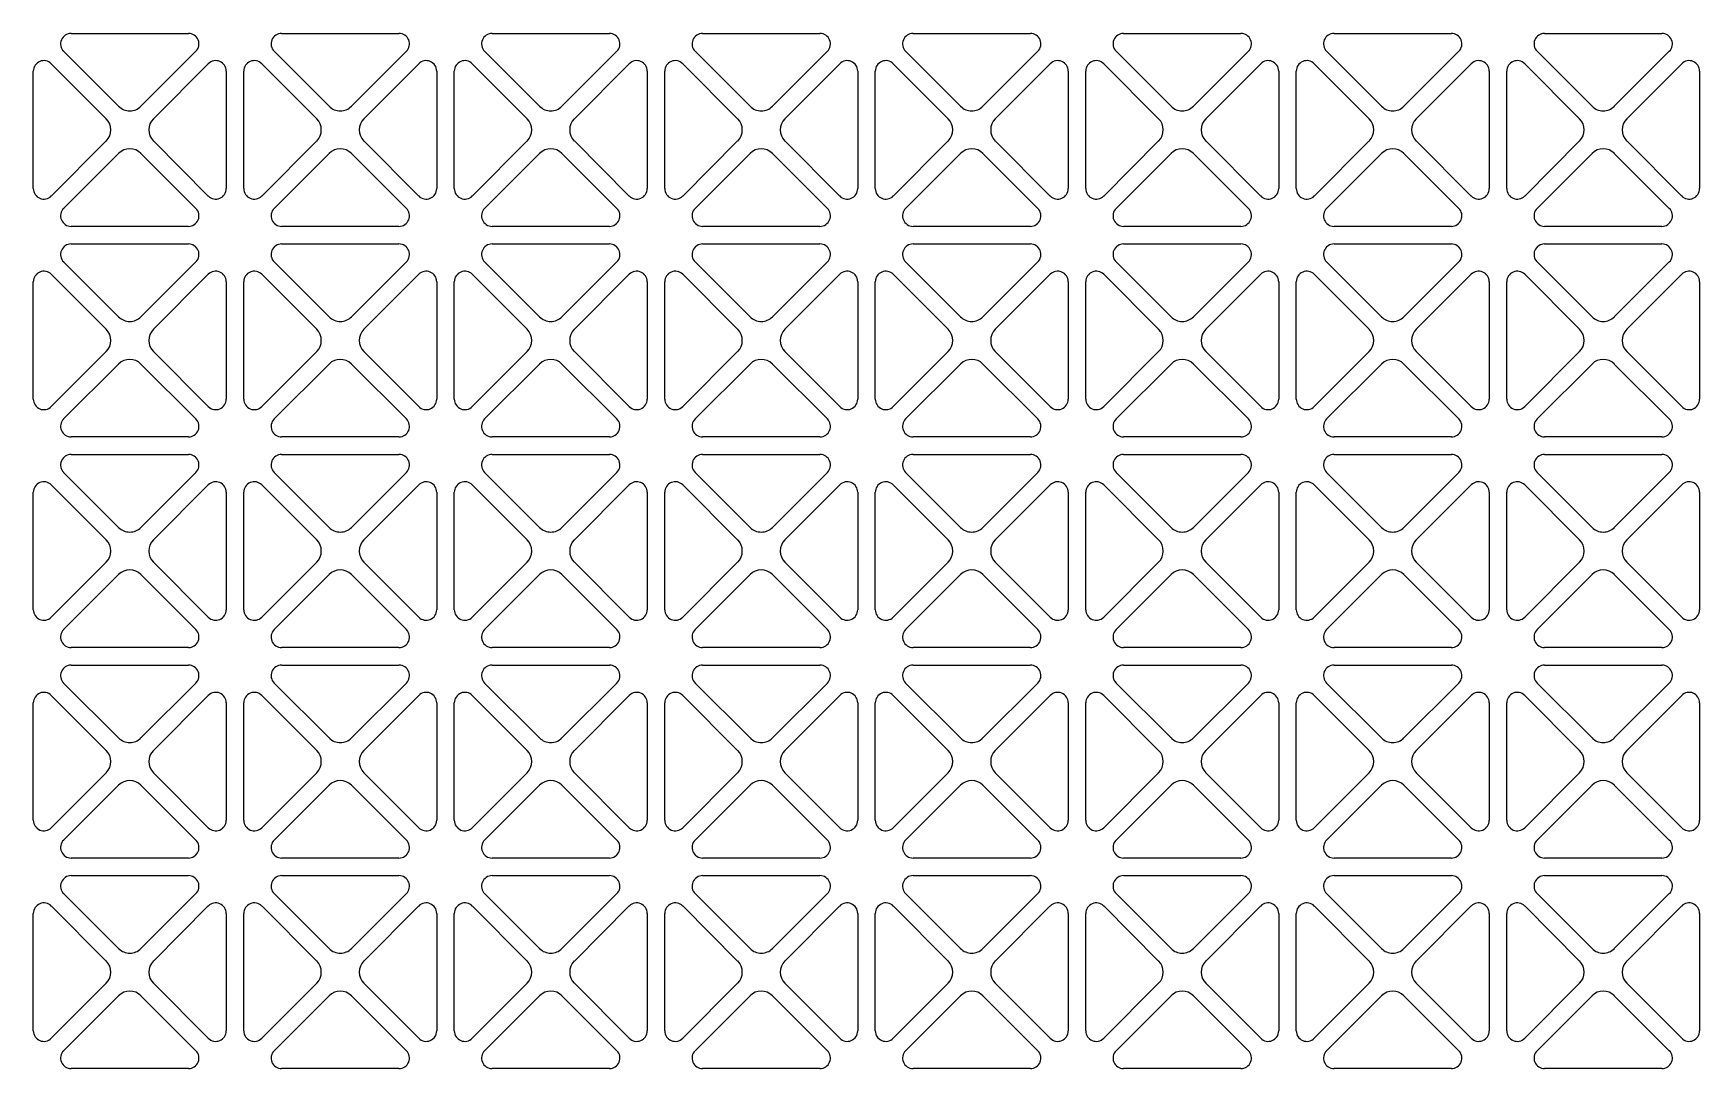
# Model space of a CAD drawing. Header units: millimetres. Extents: x 0 to 87554, y -20854 to 20404.
# Drawn here: x 80566.2 to 80756.2, y -3968.9 to -3850.9 of the extents above; entities that cross this region are included whole.
import ezdxf

# ---------------------------------------------------------------- set-up
doc = ezdxf.new("R2010")
doc.units = ezdxf.units.MM
doc.layers.get('0').update_dxf_attribs({"lineweight": 15})
doc.layers.add('WANGKONG_0', color=7, linetype='Continuous')

# ---------------------------------------------------------------- blocks, each defined once
blk = doc.blocks.new('e4tggg')
at = {"layer": 'WANGKONG_0', "color": 87, "linetype": 'Continuous'}
for p, q in [((765.62, -51.2), (779, -51.2)), ((789.62, -51.2), (803, -51.2)), ((813.62, -51.2), (827, -51.2)), ((837.62, -51.2), (851, -51.2)), ((861.62, -51.2), (875, -51.2)), ((885.62, -51.2), (899, -51.2)), ((909.62, -51.2), (923, -51.2)), ((933.62, -51.2), (947, -51.2)), ((763.36, -54.66), (769.62, -60.93)), ((771.04, -59.51), (764.77, -53.25)), ((779.85, -53.25), (773.58, -59.51)), ((775, -60.93), (781.26, -54.66)), ((787.36, -54.66), (793.62, -60.93)), ((795.04, -59.51), (788.77, -53.25)), ((803.85, -53.25), (797.58, -59.51)), ((799, -60.93), (805.26, -54.66)), ((811.36, -54.66), (817.62, -60.93)), ((819.04, -59.51), (812.77, -53.25)), ((827.85, -53.25), (821.58, -59.51)), ((823, -60.93), (829.26, -54.66)), ((835.36, -54.66), (841.62, -60.93)), ((843.04, -59.51), (836.77, -53.25)), ((851.85, -53.25), (845.58, -59.51)), ((847, -60.93), (853.26, -54.66)), ((859.36, -54.66), (865.62, -60.93)), ((867.04, -59.51), (860.77, -53.25)), ((875.85, -53.25), (869.58, -59.51)), ((871, -60.93), (877.26, -54.66)), ((883.36, -54.66), (889.62, -60.93)), ((891.04, -59.51), (884.77, -53.25)), ((899.85, -53.25), (893.58, -59.51)), ((895, -60.93), (901.26, -54.66)), ((907.36, -54.66), (913.62, -60.93)), ((915.04, -59.51), (908.77, -53.25)), ((923.85, -53.25), (917.58, -59.51)), ((919, -60.93), (925.26, -54.66)), ((931.36, -54.66), (937.62, -60.93)), ((939.04, -59.51), (932.77, -53.25)), ((947.85, -53.25), (941.58, -59.51)), ((943, -60.93), (949.26, -54.66)), ((761.31, -68.89), (761.31, -55.51)), ((783.31, -55.51), (783.31, -68.89)), ((785.31, -68.89), (785.31, -55.51)), ((807.31, -55.51), (807.31, -68.89)), ((809.31, -68.89), (809.31, -55.51)), ((831.31, -55.51), (831.31, -68.89)), ((833.31, -68.89), (833.31, -55.51)), ((855.31, -55.51), (855.31, -68.89)), ((857.31, -68.89), (857.31, -55.51)), ((879.31, -55.51), (879.31, -68.89)), ((881.31, -68.89), (881.31, -55.51)), ((903.31, -55.51), (903.31, -68.89)), ((905.31, -68.89), (905.31, -55.51)), ((927.31, -55.51), (927.31, -68.89)), ((929.31, -68.89), (929.31, -55.51)), ((951.31, -55.51), (951.31, -68.89)), ((769.62, -63.47), (763.36, -69.74)), ((781.26, -69.74), (775, -63.47)), ((793.62, -63.47), (787.36, -69.74)), ((805.26, -69.74), (799, -63.47)), ((817.62, -63.47), (811.36, -69.74)), ((829.26, -69.74), (823, -63.47)), ((841.62, -63.47), (835.36, -69.74)), ((853.26, -69.74), (847, -63.47)), ((865.62, -63.47), (859.36, -69.74)), ((877.26, -69.74), (871, -63.47)), ((889.62, -63.47), (883.36, -69.74)), ((901.26, -69.74), (895, -63.47)), ((913.62, -63.47), (907.36, -69.74)), ((925.26, -69.74), (919, -63.47)), ((937.62, -63.47), (931.36, -69.74)), ((949.26, -69.74), (943, -63.47)), ((764.77, -71.15), (771.04, -64.89)), ((773.58, -64.89), (779.85, -71.15)), ((788.77, -71.15), (795.04, -64.89)), ((797.58, -64.89), (803.85, -71.15)), ((812.77, -71.15), (819.04, -64.89)), ((821.58, -64.89), (827.85, -71.15)), ((836.77, -71.15), (843.04, -64.89)), ((845.58, -64.89), (851.85, -71.15)), ((860.77, -71.15), (867.04, -64.89)), ((869.58, -64.89), (875.85, -71.15)), ((884.77, -71.15), (891.04, -64.89)), ((893.58, -64.89), (899.85, -71.15)), ((908.77, -71.15), (915.04, -64.89)), ((917.58, -64.89), (923.85, -71.15)), ((932.77, -71.15), (939.04, -64.89)), ((941.58, -64.89), (947.85, -71.15)), ((779, -73.2), (765.62, -73.2)), ((803, -73.2), (789.62, -73.2)), ((827, -73.2), (813.62, -73.2)), ((851, -73.2), (837.62, -73.2)), ((875, -73.2), (861.62, -73.2)), ((899, -73.2), (885.62, -73.2)), ((923, -73.2), (909.62, -73.2)), ((947, -73.2), (933.62, -73.2)), ((765.62, -75.2), (779, -75.2)), ((789.62, -75.2), (803, -75.2)), ((813.62, -75.2), (827, -75.2)), ((837.62, -75.2), (851, -75.2)), ((861.62, -75.2), (875, -75.2)), ((885.62, -75.2), (899, -75.2)), ((909.62, -75.2), (923, -75.2)), ((933.62, -75.2), (947, -75.2)), ((771.04, -83.51), (764.77, -77.25)), ((779.85, -77.25), (773.58, -83.51)), ((795.04, -83.51), (788.77, -77.25)), ((803.85, -77.25), (797.58, -83.51)), ((819.04, -83.51), (812.77, -77.25)), ((827.85, -77.25), (821.58, -83.51)), ((843.04, -83.51), (836.77, -77.25)), ((851.85, -77.25), (845.58, -83.51)), ((867.04, -83.51), (860.77, -77.25)), ((875.85, -77.25), (869.58, -83.51)), ((891.04, -83.51), (884.77, -77.25)), ((899.85, -77.25), (893.58, -83.51)), ((915.04, -83.51), (908.77, -77.25)), ((923.85, -77.25), (917.58, -83.51)), ((939.04, -83.51), (932.77, -77.25)), ((947.85, -77.25), (941.58, -83.51)), ((761.31, -92.89), (761.31, -79.51)), ((763.36, -78.66), (769.62, -84.93)), ((775, -84.93), (781.26, -78.66)), ((783.31, -79.51), (783.31, -92.89)), ((785.31, -92.89), (785.31, -79.51)), ((787.36, -78.66), (793.62, -84.93)), ((799, -84.93), (805.26, -78.66)), ((807.31, -79.51), (807.31, -92.89)), ((809.31, -92.89), (809.31, -79.51)), ((811.36, -78.66), (817.62, -84.93)), ((823, -84.93), (829.26, -78.66)), ((831.31, -79.51), (831.31, -92.89)), ((833.31, -92.89), (833.31, -79.51)), ((835.36, -78.66), (841.62, -84.93)), ((847, -84.93), (853.26, -78.66)), ((855.31, -79.51), (855.31, -92.89)), ((857.31, -92.89), (857.31, -79.51)), ((859.36, -78.66), (865.62, -84.93)), ((871, -84.93), (877.26, -78.66)), ((879.31, -79.51), (879.31, -92.89)), ((881.31, -92.89), (881.31, -79.51)), ((883.36, -78.66), (889.62, -84.93)), ((895, -84.93), (901.26, -78.66)), ((903.31, -79.51), (903.31, -92.89)), ((905.31, -92.89), (905.31, -79.51)), ((907.36, -78.66), (913.62, -84.93)), ((919, -84.93), (925.26, -78.66)), ((927.31, -79.51), (927.31, -92.89)), ((929.31, -92.89), (929.31, -79.51)), ((931.36, -78.66), (937.62, -84.93)), ((943, -84.93), (949.26, -78.66)), ((951.31, -79.51), (951.31, -92.89)), ((769.62, -87.47), (763.36, -93.74)), ((764.77, -95.15), (771.04, -88.89)), ((773.58, -88.89), (779.85, -95.15)), ((781.26, -93.74), (775, -87.47)), ((793.62, -87.47), (787.36, -93.74)), ((788.77, -95.15), (795.04, -88.89)), ((797.58, -88.89), (803.85, -95.15)), ((805.26, -93.74), (799, -87.47)), ((817.62, -87.47), (811.36, -93.74)), ((812.77, -95.15), (819.04, -88.89)), ((821.58, -88.89), (827.85, -95.15)), ((829.26, -93.74), (823, -87.47)), ((841.62, -87.47), (835.36, -93.74)), ((836.77, -95.15), (843.04, -88.89)), ((845.58, -88.89), (851.85, -95.15)), ((853.26, -93.74), (847, -87.47)), ((865.62, -87.47), (859.36, -93.74)), ((860.77, -95.15), (867.04, -88.89)), ((869.58, -88.89), (875.85, -95.15)), ((877.26, -93.74), (871, -87.47)), ((889.62, -87.47), (883.36, -93.74)), ((884.77, -95.15), (891.04, -88.89)), ((893.58, -88.89), (899.85, -95.15)), ((901.26, -93.74), (895, -87.47)), ((913.62, -87.47), (907.36, -93.74)), ((908.77, -95.15), (915.04, -88.89)), ((917.58, -88.89), (923.85, -95.15)), ((925.26, -93.74), (919, -87.47)), ((937.62, -87.47), (931.36, -93.74)), ((932.77, -95.15), (939.04, -88.89)), ((941.58, -88.89), (947.85, -95.15)), ((949.26, -93.74), (943, -87.47)), ((779, -97.2), (765.62, -97.2)), ((803, -97.2), (789.62, -97.2)), ((827, -97.2), (813.62, -97.2)), ((851, -97.2), (837.62, -97.2)), ((875, -97.2), (861.62, -97.2)), ((899, -97.2), (885.62, -97.2)), ((923, -97.2), (909.62, -97.2)), ((947, -97.2), (933.62, -97.2)), ((765.62, -99.2), (779, -99.2)), ((789.62, -99.2), (803, -99.2)), ((813.62, -99.2), (827, -99.2)), ((837.62, -99.2), (851, -99.2)), ((861.62, -99.2), (875, -99.2)), ((885.62, -99.2), (899, -99.2)), ((909.62, -99.2), (923, -99.2)), ((933.62, -99.2), (947, -99.2)), ((771.04, -107.51), (764.77, -101.25)), ((779.85, -101.25), (773.58, -107.51)), ((795.04, -107.51), (788.77, -101.25)), ((803.85, -101.25), (797.58, -107.51)), ((819.04, -107.51), (812.77, -101.25)), ((827.85, -101.25), (821.58, -107.51)), ((843.04, -107.51), (836.77, -101.25)), ((851.85, -101.25), (845.58, -107.51)), ((867.04, -107.51), (860.77, -101.25)), ((875.85, -101.25), (869.58, -107.51)), ((891.04, -107.51), (884.77, -101.25)), ((899.85, -101.25), (893.58, -107.51)), ((915.04, -107.51), (908.77, -101.25)), ((923.85, -101.25), (917.58, -107.51)), ((939.04, -107.51), (932.77, -101.25)), ((947.85, -101.25), (941.58, -107.51)), ((761.31, -116.89), (761.31, -103.51)), ((763.36, -102.66), (769.62, -108.93)), ((775, -108.93), (781.26, -102.66)), ((783.31, -103.51), (783.31, -116.89)), ((785.31, -116.89), (785.31, -103.51)), ((787.36, -102.66), (793.62, -108.93)), ((799, -108.93), (805.26, -102.66)), ((807.31, -103.51), (807.31, -116.89)), ((809.31, -116.89), (809.31, -103.51)), ((811.36, -102.66), (817.62, -108.93)), ((823, -108.93), (829.26, -102.66)), ((831.31, -103.51), (831.31, -116.89)), ((833.31, -116.89), (833.31, -103.51)), ((835.36, -102.66), (841.62, -108.93)), ((847, -108.93), (853.26, -102.66)), ((855.31, -103.51), (855.31, -116.89)), ((857.31, -116.89), (857.31, -103.51)), ((859.36, -102.66), (865.62, -108.93)), ((871, -108.93), (877.26, -102.66)), ((879.31, -103.51), (879.31, -116.89)), ((881.31, -116.89), (881.31, -103.51)), ((883.36, -102.66), (889.62, -108.93)), ((895, -108.93), (901.26, -102.66)), ((903.31, -103.51), (903.31, -116.89)), ((905.31, -116.89), (905.31, -103.51)), ((907.36, -102.66), (913.62, -108.93)), ((919, -108.93), (925.26, -102.66)), ((927.31, -103.51), (927.31, -116.89)), ((929.31, -116.89), (929.31, -103.51)), ((931.36, -102.66), (937.62, -108.93)), ((943, -108.93), (949.26, -102.66)), ((951.31, -103.51), (951.31, -116.89)), ((769.62, -111.47), (763.36, -117.74)), ((781.26, -117.74), (775, -111.47)), ((793.62, -111.47), (787.36, -117.74)), ((805.26, -117.74), (799, -111.47)), ((817.62, -111.47), (811.36, -117.74)), ((829.26, -117.74), (823, -111.47)), ((841.62, -111.47), (835.36, -117.74)), ((853.26, -117.74), (847, -111.47)), ((865.62, -111.47), (859.36, -117.74)), ((877.26, -117.74), (871, -111.47)), ((889.62, -111.47), (883.36, -117.74)), ((901.26, -117.74), (895, -111.47)), ((913.62, -111.47), (907.36, -117.74)), ((925.26, -117.74), (919, -111.47)), ((937.62, -111.47), (931.36, -117.74)), ((949.26, -117.74), (943, -111.47)), ((764.77, -119.15), (771.04, -112.89)), ((773.58, -112.89), (779.85, -119.15)), ((788.77, -119.15), (795.04, -112.89)), ((797.58, -112.89), (803.85, -119.15)), ((812.77, -119.15), (819.04, -112.89)), ((821.58, -112.89), (827.85, -119.15)), ((836.77, -119.15), (843.04, -112.89)), ((845.58, -112.89), (851.85, -119.15)), ((860.77, -119.15), (867.04, -112.89)), ((869.58, -112.89), (875.85, -119.15)), ((884.77, -119.15), (891.04, -112.89)), ((893.58, -112.89), (899.85, -119.15)), ((908.77, -119.15), (915.04, -112.89)), ((917.58, -112.89), (923.85, -119.15)), ((932.77, -119.15), (939.04, -112.89)), ((941.58, -112.89), (947.85, -119.15)), ((779, -121.2), (765.62, -121.2)), ((803, -121.2), (789.62, -121.2)), ((827, -121.2), (813.62, -121.2)), ((851, -121.2), (837.62, -121.2)), ((875, -121.2), (861.62, -121.2)), ((899, -121.2), (885.62, -121.2)), ((923, -121.2), (909.62, -121.2)), ((947, -121.2), (933.62, -121.2)), ((765.62, -123.2), (779, -123.2)), ((789.62, -123.2), (803, -123.2)), ((813.62, -123.2), (827, -123.2)), ((837.62, -123.2), (851, -123.2)), ((861.62, -123.2), (875, -123.2)), ((885.62, -123.2), (899, -123.2)), ((909.62, -123.2), (923, -123.2)), ((933.62, -123.2), (947, -123.2)), ((771.04, -131.51), (764.77, -125.25)), ((779.85, -125.25), (773.58, -131.51)), ((795.04, -131.51), (788.77, -125.25)), ((803.85, -125.25), (797.58, -131.51)), ((819.04, -131.51), (812.77, -125.25)), ((827.85, -125.25), (821.58, -131.51)), ((843.04, -131.51), (836.77, -125.25)), ((851.85, -125.25), (845.58, -131.51)), ((867.04, -131.51), (860.77, -125.25)), ((875.85, -125.25), (869.58, -131.51)), ((891.04, -131.51), (884.77, -125.25)), ((899.85, -125.25), (893.58, -131.51)), ((915.04, -131.51), (908.77, -125.25)), ((923.85, -125.25), (917.58, -131.51)), ((939.04, -131.51), (932.77, -125.25)), ((947.85, -125.25), (941.58, -131.51)), ((763.36, -126.66), (769.62, -132.93)), ((775, -132.93), (781.26, -126.66)), ((787.36, -126.66), (793.62, -132.93)), ((799, -132.93), (805.26, -126.66)), ((811.36, -126.66), (817.62, -132.93)), ((823, -132.93), (829.26, -126.66)), ((835.36, -126.66), (841.62, -132.93)), ((847, -132.93), (853.26, -126.66)), ((859.36, -126.66), (865.62, -132.93)), ((871, -132.93), (877.26, -126.66)), ((883.36, -126.66), (889.62, -132.93)), ((895, -132.93), (901.26, -126.66)), ((907.36, -126.66), (913.62, -132.93)), ((919, -132.93), (925.26, -126.66)), ((931.36, -126.66), (937.62, -132.93)), ((943, -132.93), (949.26, -126.66)), ((761.31, -140.89), (761.31, -127.51)), ((783.31, -127.51), (783.31, -140.89)), ((785.31, -140.89), (785.31, -127.51)), ((807.31, -127.51), (807.31, -140.89)), ((809.31, -140.89), (809.31, -127.51)), ((831.31, -127.51), (831.31, -140.89)), ((833.31, -140.89), (833.31, -127.51)), ((855.31, -127.51), (855.31, -140.89)), ((857.31, -140.89), (857.31, -127.51)), ((879.31, -127.51), (879.31, -140.89)), ((881.31, -140.89), (881.31, -127.51)), ((903.31, -127.51), (903.31, -140.89)), ((905.31, -140.89), (905.31, -127.51)), ((927.31, -127.51), (927.31, -140.89)), ((929.31, -140.89), (929.31, -127.51)), ((951.31, -127.51), (951.31, -140.89)), ((769.62, -135.47), (763.36, -141.74)), ((781.26, -141.74), (775, -135.47)), ((793.62, -135.47), (787.36, -141.74)), ((805.26, -141.74), (799, -135.47)), ((817.62, -135.47), (811.36, -141.74)), ((829.26, -141.74), (823, -135.47)), ((841.62, -135.47), (835.36, -141.74)), ((853.26, -141.74), (847, -135.47)), ((865.62, -135.47), (859.36, -141.74)), ((877.26, -141.74), (871, -135.47)), ((889.62, -135.47), (883.36, -141.74)), ((901.26, -141.74), (895, -135.47)), ((913.62, -135.47), (907.36, -141.74)), ((925.26, -141.74), (919, -135.47)), ((937.62, -135.47), (931.36, -141.74)), ((949.26, -141.74), (943, -135.47)), ((764.77, -143.15), (771.04, -136.89)), ((773.58, -136.89), (779.85, -143.15)), ((788.77, -143.15), (795.04, -136.89)), ((797.58, -136.89), (803.85, -143.15)), ((812.77, -143.15), (819.04, -136.89)), ((821.58, -136.89), (827.85, -143.15)), ((836.77, -143.15), (843.04, -136.89)), ((845.58, -136.89), (851.85, -143.15)), ((860.77, -143.15), (867.04, -136.89)), ((869.58, -136.89), (875.85, -143.15)), ((884.77, -143.15), (891.04, -136.89)), ((893.58, -136.89), (899.85, -143.15)), ((908.77, -143.15), (915.04, -136.89)), ((917.58, -136.89), (923.85, -143.15)), ((932.77, -143.15), (939.04, -136.89)), ((941.58, -136.89), (947.85, -143.15)), ((779, -145.2), (765.62, -145.2)), ((803, -145.2), (789.62, -145.2)), ((827, -145.2), (813.62, -145.2)), ((851, -145.2), (837.62, -145.2)), ((875, -145.2), (861.62, -145.2)), ((899, -145.2), (885.62, -145.2)), ((923, -145.2), (909.62, -145.2)), ((947, -145.2), (933.62, -145.2)), ((765.62, -147.2), (779, -147.2)), ((789.62, -147.2), (803, -147.2)), ((813.62, -147.2), (827, -147.2)), ((837.62, -147.2), (851, -147.2)), ((861.62, -147.2), (875, -147.2)), ((885.62, -147.2), (899, -147.2)), ((909.62, -147.2), (923, -147.2)), ((933.62, -147.2), (947, -147.2)), ((771.04, -155.51), (764.77, -149.25)), ((779.85, -149.25), (773.58, -155.51)), ((795.04, -155.51), (788.77, -149.25)), ((803.85, -149.25), (797.58, -155.51)), ((819.04, -155.51), (812.77, -149.25)), ((827.85, -149.25), (821.58, -155.51)), ((843.04, -155.51), (836.77, -149.25)), ((851.85, -149.25), (845.58, -155.51)), ((867.04, -155.51), (860.77, -149.25)), ((875.85, -149.25), (869.58, -155.51)), ((891.04, -155.51), (884.77, -149.25)), ((899.85, -149.25), (893.58, -155.51)), ((915.04, -155.51), (908.77, -149.25)), ((923.85, -149.25), (917.58, -155.51)), ((939.04, -155.51), (932.77, -149.25)), ((947.85, -149.25), (941.58, -155.51)), ((761.31, -164.89), (761.31, -151.51)), ((763.36, -150.66), (769.62, -156.93)), ((775, -156.93), (781.26, -150.66)), ((783.31, -151.51), (783.31, -164.89)), ((785.31, -164.89), (785.31, -151.51)), ((787.36, -150.66), (793.62, -156.93)), ((799, -156.93), (805.26, -150.66)), ((807.31, -151.51), (807.31, -164.89)), ((809.31, -164.89), (809.31, -151.51)), ((811.36, -150.66), (817.62, -156.93)), ((823, -156.93), (829.26, -150.66)), ((831.31, -151.51), (831.31, -164.89)), ((833.31, -164.89), (833.31, -151.51)), ((835.36, -150.66), (841.62, -156.93)), ((847, -156.93), (853.26, -150.66)), ((855.31, -151.51), (855.31, -164.89)), ((857.31, -164.89), (857.31, -151.51)), ((859.36, -150.66), (865.62, -156.93)), ((871, -156.93), (877.26, -150.66)), ((879.31, -151.51), (879.31, -164.89)), ((881.31, -164.89), (881.31, -151.51)), ((883.36, -150.66), (889.62, -156.93)), ((895, -156.93), (901.26, -150.66)), ((903.31, -151.51), (903.31, -164.89)), ((905.31, -164.89), (905.31, -151.51)), ((907.36, -150.66), (913.62, -156.93)), ((919, -156.93), (925.26, -150.66)), ((927.31, -151.51), (927.31, -164.89)), ((929.31, -164.89), (929.31, -151.51)), ((931.36, -150.66), (937.62, -156.93)), ((943, -156.93), (949.26, -150.66)), ((951.31, -151.51), (951.31, -164.89)), ((769.62, -159.47), (763.36, -165.74)), ((781.26, -165.74), (775, -159.47)), ((793.62, -159.47), (787.36, -165.74)), ((805.26, -165.74), (799, -159.47)), ((817.62, -159.47), (811.36, -165.74)), ((829.26, -165.74), (823, -159.47)), ((841.62, -159.47), (835.36, -165.74)), ((853.26, -165.74), (847, -159.47)), ((865.62, -159.47), (859.36, -165.74)), ((877.26, -165.74), (871, -159.47)), ((889.62, -159.47), (883.36, -165.74)), ((901.26, -165.74), (895, -159.47)), ((913.62, -159.47), (907.36, -165.74)), ((925.26, -165.74), (919, -159.47)), ((937.62, -159.47), (931.36, -165.74)), ((949.26, -165.74), (943, -159.47)), ((764.77, -167.15), (771.04, -160.89)), ((773.58, -160.89), (779.85, -167.15)), ((788.77, -167.15), (795.04, -160.89)), ((797.58, -160.89), (803.85, -167.15)), ((812.77, -167.15), (819.04, -160.89)), ((821.58, -160.89), (827.85, -167.15)), ((836.77, -167.15), (843.04, -160.89)), ((845.58, -160.89), (851.85, -167.15)), ((860.77, -167.15), (867.04, -160.89)), ((869.58, -160.89), (875.85, -167.15)), ((884.77, -167.15), (891.04, -160.89)), ((893.58, -160.89), (899.85, -167.15)), ((908.77, -167.15), (915.04, -160.89)), ((917.58, -160.89), (923.85, -167.15)), ((932.77, -167.15), (939.04, -160.89)), ((941.58, -160.89), (947.85, -167.15)), ((779, -169.2), (765.62, -169.2)), ((803, -169.2), (789.62, -169.2)), ((827, -169.2), (813.62, -169.2)), ((851, -169.2), (837.62, -169.2)), ((875, -169.2), (861.62, -169.2)), ((899, -169.2), (885.62, -169.2)), ((923, -169.2), (909.62, -169.2)), ((947, -169.2), (933.62, -169.2))]:
    blk.add_line(p, q, dxfattribs=at)
for centre, radius, start, end in [((765.62, -52.4), 1.2, 90, 225), ((779, -52.4), 1.2, 315, 90), ((789.62, -52.4), 1.2, 90, 225), ((803, -52.4), 1.2, 315, 90), ((813.62, -52.4), 1.2, 90, 225), ((827, -52.4), 1.2, 315, 90), ((837.62, -52.4), 1.2, 90, 225), ((851, -52.4), 1.2, 315, 90), ((861.62, -52.4), 1.2, 90, 225), ((875, -52.4), 1.2, 315, 90), ((885.62, -52.4), 1.2, 90, 225), ((899, -52.4), 1.2, 315, 90), ((909.62, -52.4), 1.2, 90, 225), ((923, -52.4), 1.2, 315, 90), ((933.62, -52.4), 1.2, 90, 225), ((947, -52.4), 1.2, 315, 90), ((762.51, -55.51), 1.2, 45, 180), ((782.11, -55.51), 1.2, 0, 135), ((786.51, -55.51), 1.2, 45, 180), ((806.11, -55.51), 1.2, 0, 135), ((810.51, -55.51), 1.2, 45, 180), ((830.11, -55.51), 1.2, 0, 135), ((834.51, -55.51), 1.2, 45, 180), ((854.11, -55.51), 1.2, 0, 135), ((858.51, -55.51), 1.2, 45, 180), ((878.11, -55.51), 1.2, 0, 135), ((882.51, -55.51), 1.2, 45, 180), ((902.11, -55.51), 1.2, 0, 135), ((906.51, -55.51), 1.2, 45, 180), ((926.11, -55.51), 1.2, 0, 135), ((930.51, -55.51), 1.2, 45, 180), ((950.11, -55.51), 1.2, 0, 135), ((772.31, -58.24), 1.8, 225, 315), ((796.31, -58.24), 1.8, 225, 315), ((820.31, -58.24), 1.8, 225, 315), ((844.31, -58.24), 1.8, 225, 315), ((868.31, -58.24), 1.8, 225, 315), ((892.31, -58.24), 1.8, 225, 315), ((916.31, -58.24), 1.8, 225, 315), ((940.31, -58.24), 1.8, 225, 315), ((768.35, -62.2), 1.8, 315, 45), ((776.27, -62.2), 1.8, 135, 225), ((792.35, -62.2), 1.8, 315, 45), ((800.27, -62.2), 1.8, 135, 225), ((816.35, -62.2), 1.8, 315, 45), ((824.27, -62.2), 1.8, 135, 225), ((840.35, -62.2), 1.8, 315, 45), ((848.27, -62.2), 1.8, 135, 225), ((864.35, -62.2), 1.8, 315, 45), ((872.27, -62.2), 1.8, 135, 225), ((888.35, -62.2), 1.8, 315, 45), ((896.27, -62.2), 1.8, 135, 225), ((912.35, -62.2), 1.8, 315, 45), ((920.27, -62.2), 1.8, 135, 225), ((936.35, -62.2), 1.8, 315, 45), ((944.27, -62.2), 1.8, 135, 225), ((772.31, -66.16), 1.8, 45, 135), ((796.31, -66.16), 1.8, 45, 135), ((820.31, -66.16), 1.8, 45, 135), ((844.31, -66.16), 1.8, 45, 135), ((868.31, -66.16), 1.8, 45, 135), ((892.31, -66.16), 1.8, 45, 135), ((916.31, -66.16), 1.8, 45, 135), ((940.31, -66.16), 1.8, 45, 135), ((762.51, -68.89), 1.2, 180, 315), ((782.11, -68.89), 1.2, 225, 0), ((786.51, -68.89), 1.2, 180, 315), ((806.11, -68.89), 1.2, 225, 0), ((810.51, -68.89), 1.2, 180, 315), ((830.11, -68.89), 1.2, 225, 0), ((834.51, -68.89), 1.2, 180, 315), ((854.11, -68.89), 1.2, 225, 0), ((858.51, -68.89), 1.2, 180, 315), ((878.11, -68.89), 1.2, 225, 0), ((882.51, -68.89), 1.2, 180, 315), ((902.11, -68.89), 1.2, 225, 0), ((906.51, -68.89), 1.2, 180, 315), ((926.11, -68.89), 1.2, 225, 0), ((930.51, -68.89), 1.2, 180, 315), ((950.11, -68.89), 1.2, 225, 0), ((765.62, -72), 1.2, 135, 270), ((779, -72), 1.2, 270, 45), ((789.62, -72), 1.2, 135, 270), ((803, -72), 1.2, 270, 45), ((813.62, -72), 1.2, 135, 270), ((827, -72), 1.2, 270, 45), ((837.62, -72), 1.2, 135, 270), ((851, -72), 1.2, 270, 45), ((861.62, -72), 1.2, 135, 270), ((875, -72), 1.2, 270, 45), ((885.62, -72), 1.2, 135, 270), ((899, -72), 1.2, 270, 45), ((909.62, -72), 1.2, 135, 270), ((923, -72), 1.2, 270, 45), ((933.62, -72), 1.2, 135, 270), ((947, -72), 1.2, 270, 45), ((765.62, -76.4), 1.2, 90, 225), ((779, -76.4), 1.2, 315, 90), ((789.62, -76.4), 1.2, 90, 225), ((803, -76.4), 1.2, 315, 90), ((813.62, -76.4), 1.2, 90, 225), ((827, -76.4), 1.2, 315, 90), ((837.62, -76.4), 1.2, 90, 225), ((851, -76.4), 1.2, 315, 90), ((861.62, -76.4), 1.2, 90, 225), ((875, -76.4), 1.2, 315, 90), ((885.62, -76.4), 1.2, 90, 225), ((899, -76.4), 1.2, 315, 90), ((909.62, -76.4), 1.2, 90, 225), ((923, -76.4), 1.2, 315, 90), ((933.62, -76.4), 1.2, 90, 225), ((947, -76.4), 1.2, 315, 90), ((762.51, -79.51), 1.2, 45, 180), ((782.11, -79.51), 1.2, 0, 135), ((786.51, -79.51), 1.2, 45, 180), ((806.11, -79.51), 1.2, 0, 135), ((810.51, -79.51), 1.2, 45, 180), ((830.11, -79.51), 1.2, 0, 135), ((834.51, -79.51), 1.2, 45, 180), ((854.11, -79.51), 1.2, 0, 135), ((858.51, -79.51), 1.2, 45, 180), ((878.11, -79.51), 1.2, 0, 135), ((882.51, -79.51), 1.2, 45, 180), ((902.11, -79.51), 1.2, 0, 135), ((906.51, -79.51), 1.2, 45, 180), ((926.11, -79.51), 1.2, 0, 135), ((930.51, -79.51), 1.2, 45, 180), ((950.11, -79.51), 1.2, 0, 135), ((772.31, -82.24), 1.8, 225, 315), ((796.31, -82.24), 1.8, 225, 315), ((820.31, -82.24), 1.8, 225, 315), ((844.31, -82.24), 1.8, 225, 315), ((868.31, -82.24), 1.8, 225, 315), ((892.31, -82.24), 1.8, 225, 315), ((916.31, -82.24), 1.8, 225, 315), ((940.31, -82.24), 1.8, 225, 315), ((768.35, -86.2), 1.8, 315, 45), ((776.27, -86.2), 1.8, 135, 225), ((792.35, -86.2), 1.8, 315, 45), ((800.27, -86.2), 1.8, 135, 225), ((816.35, -86.2), 1.8, 315, 45), ((824.27, -86.2), 1.8, 135, 225), ((840.35, -86.2), 1.8, 315, 45), ((848.27, -86.2), 1.8, 135, 225), ((864.35, -86.2), 1.8, 315, 45), ((872.27, -86.2), 1.8, 135, 225), ((888.35, -86.2), 1.8, 315, 45), ((896.27, -86.2), 1.8, 135, 225), ((912.35, -86.2), 1.8, 315, 45), ((920.27, -86.2), 1.8, 135, 225), ((936.35, -86.2), 1.8, 315, 45), ((944.27, -86.2), 1.8, 135, 225), ((772.31, -90.16), 1.8, 45, 135), ((796.31, -90.16), 1.8, 45, 135), ((820.31, -90.16), 1.8, 45, 135), ((844.31, -90.16), 1.8, 45, 135), ((868.31, -90.16), 1.8, 45, 135), ((892.31, -90.16), 1.8, 45, 135), ((916.31, -90.16), 1.8, 45, 135), ((940.31, -90.16), 1.8, 45, 135), ((762.51, -92.89), 1.2, 180, 315), ((782.11, -92.89), 1.2, 225, 0), ((786.51, -92.89), 1.2, 180, 315), ((806.11, -92.89), 1.2, 225, 0), ((810.51, -92.89), 1.2, 180, 315), ((830.11, -92.89), 1.2, 225, 0), ((834.51, -92.89), 1.2, 180, 315), ((854.11, -92.89), 1.2, 225, 0), ((858.51, -92.89), 1.2, 180, 315), ((878.11, -92.89), 1.2, 225, 0), ((882.51, -92.89), 1.2, 180, 315), ((902.11, -92.89), 1.2, 225, 0), ((906.51, -92.89), 1.2, 180, 315), ((926.11, -92.89), 1.2, 225, 0), ((930.51, -92.89), 1.2, 180, 315), ((950.11, -92.89), 1.2, 225, 0), ((765.62, -96), 1.2, 135, 270), ((779, -96), 1.2, 270, 45), ((789.62, -96), 1.2, 135, 270), ((803, -96), 1.2, 270, 45), ((813.62, -96), 1.2, 135, 270), ((827, -96), 1.2, 270, 45), ((837.62, -96), 1.2, 135, 270), ((851, -96), 1.2, 270, 45), ((861.62, -96), 1.2, 135, 270), ((875, -96), 1.2, 270, 45), ((885.62, -96), 1.2, 135, 270), ((899, -96), 1.2, 270, 45), ((909.62, -96), 1.2, 135, 270), ((923, -96), 1.2, 270, 45), ((933.62, -96), 1.2, 135, 270), ((947, -96), 1.2, 270, 45), ((765.62, -100.4), 1.2, 90, 225), ((779, -100.4), 1.2, 315, 90), ((789.62, -100.4), 1.2, 90, 225), ((803, -100.4), 1.2, 315, 90), ((813.62, -100.4), 1.2, 90, 225), ((827, -100.4), 1.2, 315, 90), ((837.62, -100.4), 1.2, 90, 225), ((851, -100.4), 1.2, 315, 90), ((861.62, -100.4), 1.2, 90, 225), ((875, -100.4), 1.2, 315, 90), ((885.62, -100.4), 1.2, 90, 225), ((899, -100.4), 1.2, 315, 90), ((909.62, -100.4), 1.2, 90, 225), ((923, -100.4), 1.2, 315, 90), ((933.62, -100.4), 1.2, 90, 225), ((947, -100.4), 1.2, 315, 90), ((762.51, -103.51), 1.2, 45, 180), ((782.11, -103.51), 1.2, 0, 135), ((786.51, -103.51), 1.2, 45, 180), ((806.11, -103.51), 1.2, 0, 135), ((810.51, -103.51), 1.2, 45, 180), ((830.11, -103.51), 1.2, 0, 135), ((834.51, -103.51), 1.2, 45, 180), ((854.11, -103.51), 1.2, 0, 135), ((858.51, -103.51), 1.2, 45, 180), ((878.11, -103.51), 1.2, 0, 135), ((882.51, -103.51), 1.2, 45, 180), ((902.11, -103.51), 1.2, 0, 135), ((906.51, -103.51), 1.2, 45, 180), ((926.11, -103.51), 1.2, 0, 135), ((930.51, -103.51), 1.2, 45, 180), ((950.11, -103.51), 1.2, 0, 135), ((772.31, -106.24), 1.8, 225, 315), ((796.31, -106.24), 1.8, 225, 315), ((820.31, -106.24), 1.8, 225, 315), ((844.31, -106.24), 1.8, 225, 315), ((868.31, -106.24), 1.8, 225, 315), ((892.31, -106.24), 1.8, 225, 315), ((916.31, -106.24), 1.8, 225, 315), ((940.31, -106.24), 1.8, 225, 315), ((768.35, -110.2), 1.8, 315, 45), ((776.27, -110.2), 1.8, 135, 225), ((792.35, -110.2), 1.8, 315, 45), ((800.27, -110.2), 1.8, 135, 225), ((816.35, -110.2), 1.8, 315, 45), ((824.27, -110.2), 1.8, 135, 225), ((840.35, -110.2), 1.8, 315, 45), ((848.27, -110.2), 1.8, 135, 225), ((864.35, -110.2), 1.8, 315, 45), ((872.27, -110.2), 1.8, 135, 225), ((888.35, -110.2), 1.8, 315, 45), ((896.27, -110.2), 1.8, 135, 225), ((912.35, -110.2), 1.8, 315, 45), ((920.27, -110.2), 1.8, 135, 225), ((936.35, -110.2), 1.8, 315, 45), ((944.27, -110.2), 1.8, 135, 225), ((772.31, -114.16), 1.8, 45, 135), ((796.31, -114.16), 1.8, 45, 135), ((820.31, -114.16), 1.8, 45, 135), ((844.31, -114.16), 1.8, 45, 135), ((868.31, -114.16), 1.8, 45, 135), ((892.31, -114.16), 1.8, 45, 135), ((916.31, -114.16), 1.8, 45, 135), ((940.31, -114.16), 1.8, 45, 135), ((762.51, -116.89), 1.2, 180, 315), ((782.11, -116.89), 1.2, 225, 0), ((786.51, -116.89), 1.2, 180, 315), ((806.11, -116.89), 1.2, 225, 0), ((810.51, -116.89), 1.2, 180, 315), ((830.11, -116.89), 1.2, 225, 0), ((834.51, -116.89), 1.2, 180, 315), ((854.11, -116.89), 1.2, 225, 0), ((858.51, -116.89), 1.2, 180, 315), ((878.11, -116.89), 1.2, 225, 0), ((882.51, -116.89), 1.2, 180, 315), ((902.11, -116.89), 1.2, 225, 0), ((906.51, -116.89), 1.2, 180, 315), ((926.11, -116.89), 1.2, 225, 0), ((930.51, -116.89), 1.2, 180, 315), ((950.11, -116.89), 1.2, 225, 0), ((765.62, -120), 1.2, 135, 270), ((779, -120), 1.2, 270, 45), ((789.62, -120), 1.2, 135, 270), ((803, -120), 1.2, 270, 45), ((813.62, -120), 1.2, 135, 270), ((827, -120), 1.2, 270, 45), ((837.62, -120), 1.2, 135, 270), ((851, -120), 1.2, 270, 45), ((861.62, -120), 1.2, 135, 270), ((875, -120), 1.2, 270, 45), ((885.62, -120), 1.2, 135, 270), ((899, -120), 1.2, 270, 45), ((909.62, -120), 1.2, 135, 270), ((923, -120), 1.2, 270, 45), ((933.62, -120), 1.2, 135, 270), ((947, -120), 1.2, 270, 45), ((765.62, -124.4), 1.2, 90, 225), ((779, -124.4), 1.2, 315, 90), ((789.62, -124.4), 1.2, 90, 225), ((803, -124.4), 1.2, 315, 90), ((813.62, -124.4), 1.2, 90, 225), ((827, -124.4), 1.2, 315, 90), ((837.62, -124.4), 1.2, 90, 225), ((851, -124.4), 1.2, 315, 90), ((861.62, -124.4), 1.2, 90, 225), ((875, -124.4), 1.2, 315, 90), ((885.62, -124.4), 1.2, 90, 225), ((899, -124.4), 1.2, 315, 90), ((909.62, -124.4), 1.2, 90, 225), ((923, -124.4), 1.2, 315, 90), ((933.62, -124.4), 1.2, 90, 225), ((947, -124.4), 1.2, 315, 90), ((762.51, -127.51), 1.2, 45, 180), ((782.11, -127.51), 1.2, 0, 135), ((786.51, -127.51), 1.2, 45, 180), ((806.11, -127.51), 1.2, 0, 135), ((810.51, -127.51), 1.2, 45, 180), ((830.11, -127.51), 1.2, 0, 135), ((834.51, -127.51), 1.2, 45, 180), ((854.11, -127.51), 1.2, 0, 135), ((858.51, -127.51), 1.2, 45, 180), ((878.11, -127.51), 1.2, 0, 135), ((882.51, -127.51), 1.2, 45, 180), ((902.11, -127.51), 1.2, 0, 135), ((906.51, -127.51), 1.2, 45, 180), ((926.11, -127.51), 1.2, 0, 135), ((930.51, -127.51), 1.2, 45, 180), ((950.11, -127.51), 1.2, 0, 135), ((768.35, -134.2), 1.8, 315, 45), ((772.31, -130.24), 1.8, 225, 315), ((776.27, -134.2), 1.8, 135, 225), ((792.35, -134.2), 1.8, 315, 45), ((796.31, -130.24), 1.8, 225, 315), ((800.27, -134.2), 1.8, 135, 225), ((816.35, -134.2), 1.8, 315, 45), ((820.31, -130.24), 1.8, 225, 315), ((824.27, -134.2), 1.8, 135, 225), ((840.35, -134.2), 1.8, 315, 45), ((844.31, -130.24), 1.8, 225, 315), ((848.27, -134.2), 1.8, 135, 225), ((864.35, -134.2), 1.8, 315, 45), ((868.31, -130.24), 1.8, 225, 315), ((872.27, -134.2), 1.8, 135, 225), ((888.35, -134.2), 1.8, 315, 45), ((892.31, -130.24), 1.8, 225, 315), ((896.27, -134.2), 1.8, 135, 225), ((912.35, -134.2), 1.8, 315, 45), ((916.31, -130.24), 1.8, 225, 315), ((920.27, -134.2), 1.8, 135, 225), ((936.35, -134.2), 1.8, 315, 45), ((940.31, -130.24), 1.8, 225, 315), ((944.27, -134.2), 1.8, 135, 225), ((772.31, -138.16), 1.8, 45, 135), ((796.31, -138.16), 1.8, 45, 135), ((820.31, -138.16), 1.8, 45, 135), ((844.31, -138.16), 1.8, 45, 135), ((868.31, -138.16), 1.8, 45, 135), ((892.31, -138.16), 1.8, 45, 135), ((916.31, -138.16), 1.8, 45, 135), ((940.31, -138.16), 1.8, 45, 135), ((762.51, -140.89), 1.2, 180, 315), ((782.11, -140.89), 1.2, 225, 0), ((786.51, -140.89), 1.2, 180, 315), ((806.11, -140.89), 1.2, 225, 0), ((810.51, -140.89), 1.2, 180, 315), ((830.11, -140.89), 1.2, 225, 0), ((834.51, -140.89), 1.2, 180, 315), ((854.11, -140.89), 1.2, 225, 0), ((858.51, -140.89), 1.2, 180, 315), ((878.11, -140.89), 1.2, 225, 0), ((882.51, -140.89), 1.2, 180, 315), ((902.11, -140.89), 1.2, 225, 0), ((906.51, -140.89), 1.2, 180, 315), ((926.11, -140.89), 1.2, 225, 0), ((930.51, -140.89), 1.2, 180, 315), ((950.11, -140.89), 1.2, 225, 0), ((765.62, -144), 1.2, 135, 270), ((779, -144), 1.2, 270, 45), ((789.62, -144), 1.2, 135, 270), ((803, -144), 1.2, 270, 45), ((813.62, -144), 1.2, 135, 270), ((827, -144), 1.2, 270, 45), ((837.62, -144), 1.2, 135, 270), ((851, -144), 1.2, 270, 45), ((861.62, -144), 1.2, 135, 270), ((875, -144), 1.2, 270, 45), ((885.62, -144), 1.2, 135, 270), ((899, -144), 1.2, 270, 45), ((909.62, -144), 1.2, 135, 270), ((923, -144), 1.2, 270, 45), ((933.62, -144), 1.2, 135, 270), ((947, -144), 1.2, 270, 45), ((765.62, -148.4), 1.2, 90, 225), ((779, -148.4), 1.2, 315, 90), ((789.62, -148.4), 1.2, 90, 225), ((803, -148.4), 1.2, 315, 90), ((813.62, -148.4), 1.2, 90, 225), ((827, -148.4), 1.2, 315, 90), ((837.62, -148.4), 1.2, 90, 225), ((851, -148.4), 1.2, 315, 90), ((861.62, -148.4), 1.2, 90, 225), ((875, -148.4), 1.2, 315, 90), ((885.62, -148.4), 1.2, 90, 225), ((899, -148.4), 1.2, 315, 90), ((909.62, -148.4), 1.2, 90, 225), ((923, -148.4), 1.2, 315, 90), ((933.62, -148.4), 1.2, 90, 225), ((947, -148.4), 1.2, 315, 90), ((762.51, -151.51), 1.2, 45, 180), ((782.11, -151.51), 1.2, 0, 135), ((786.51, -151.51), 1.2, 45, 180), ((806.11, -151.51), 1.2, 0, 135), ((810.51, -151.51), 1.2, 45, 180), ((830.11, -151.51), 1.2, 0, 135), ((834.51, -151.51), 1.2, 45, 180), ((854.11, -151.51), 1.2, 0, 135), ((858.51, -151.51), 1.2, 45, 180), ((878.11, -151.51), 1.2, 0, 135), ((882.51, -151.51), 1.2, 45, 180), ((902.11, -151.51), 1.2, 0, 135), ((906.51, -151.51), 1.2, 45, 180), ((926.11, -151.51), 1.2, 0, 135), ((930.51, -151.51), 1.2, 45, 180), ((950.11, -151.51), 1.2, 0, 135), ((772.31, -154.24), 1.8, 225, 315), ((796.31, -154.24), 1.8, 225, 315), ((820.31, -154.24), 1.8, 225, 315), ((844.31, -154.24), 1.8, 225, 315), ((868.31, -154.24), 1.8, 225, 315), ((892.31, -154.24), 1.8, 225, 315), ((916.31, -154.24), 1.8, 225, 315), ((940.31, -154.24), 1.8, 225, 315), ((768.35, -158.2), 1.8, 315, 45), ((776.27, -158.2), 1.8, 135, 225), ((792.35, -158.2), 1.8, 315, 45), ((800.27, -158.2), 1.8, 135, 225), ((816.35, -158.2), 1.8, 315, 45), ((824.27, -158.2), 1.8, 135, 225), ((840.35, -158.2), 1.8, 315, 45), ((848.27, -158.2), 1.8, 135, 225), ((864.35, -158.2), 1.8, 315, 45), ((872.27, -158.2), 1.8, 135, 225), ((888.35, -158.2), 1.8, 315, 45), ((896.27, -158.2), 1.8, 135, 225), ((912.35, -158.2), 1.8, 315, 45), ((920.27, -158.2), 1.8, 135, 225), ((936.35, -158.2), 1.8, 315, 45), ((944.27, -158.2), 1.8, 135, 225), ((772.31, -162.16), 1.8, 45, 135), ((796.31, -162.16), 1.8, 45, 135), ((820.31, -162.16), 1.8, 45, 135), ((844.31, -162.16), 1.8, 45, 135), ((868.31, -162.16), 1.8, 45, 135), ((892.31, -162.16), 1.8, 45, 135), ((916.31, -162.16), 1.8, 45, 135), ((940.31, -162.16), 1.8, 45, 135), ((762.51, -164.89), 1.2, 180, 315), ((782.11, -164.89), 1.2, 225, 0), ((786.51, -164.89), 1.2, 180, 315), ((806.11, -164.89), 1.2, 225, 0), ((810.51, -164.89), 1.2, 180, 315), ((830.11, -164.89), 1.2, 225, 0), ((834.51, -164.89), 1.2, 180, 315), ((854.11, -164.89), 1.2, 225, 0), ((858.51, -164.89), 1.2, 180, 315), ((878.11, -164.89), 1.2, 225, 0), ((882.51, -164.89), 1.2, 180, 315), ((902.11, -164.89), 1.2, 225, 0), ((906.51, -164.89), 1.2, 180, 315), ((926.11, -164.89), 1.2, 225, 0), ((930.51, -164.89), 1.2, 180, 315), ((950.11, -164.89), 1.2, 225, 0), ((765.62, -168), 1.2, 135, 270), ((779, -168), 1.2, 270, 45), ((789.62, -168), 1.2, 135, 270), ((803, -168), 1.2, 270, 45), ((813.62, -168), 1.2, 135, 270), ((827, -168), 1.2, 270, 45), ((837.62, -168), 1.2, 135, 270), ((851, -168), 1.2, 270, 45), ((861.62, -168), 1.2, 135, 270), ((875, -168), 1.2, 270, 45), ((885.62, -168), 1.2, 135, 270), ((899, -168), 1.2, 270, 45), ((909.62, -168), 1.2, 135, 270), ((923, -168), 1.2, 270, 45), ((933.62, -168), 1.2, 135, 270), ((947, -168), 1.2, 270, 45)]:
    blk.add_arc(centre, radius, start, end, dxfattribs=at)

msp = doc.modelspace()

# ---------------------------------------------------------------- block references
at = {"lineweight": -3}
msp.add_blockref('e4tggg', (79804.891, -3799.712), dxfattribs=at)

doc.saveas('drawing.dxf')
